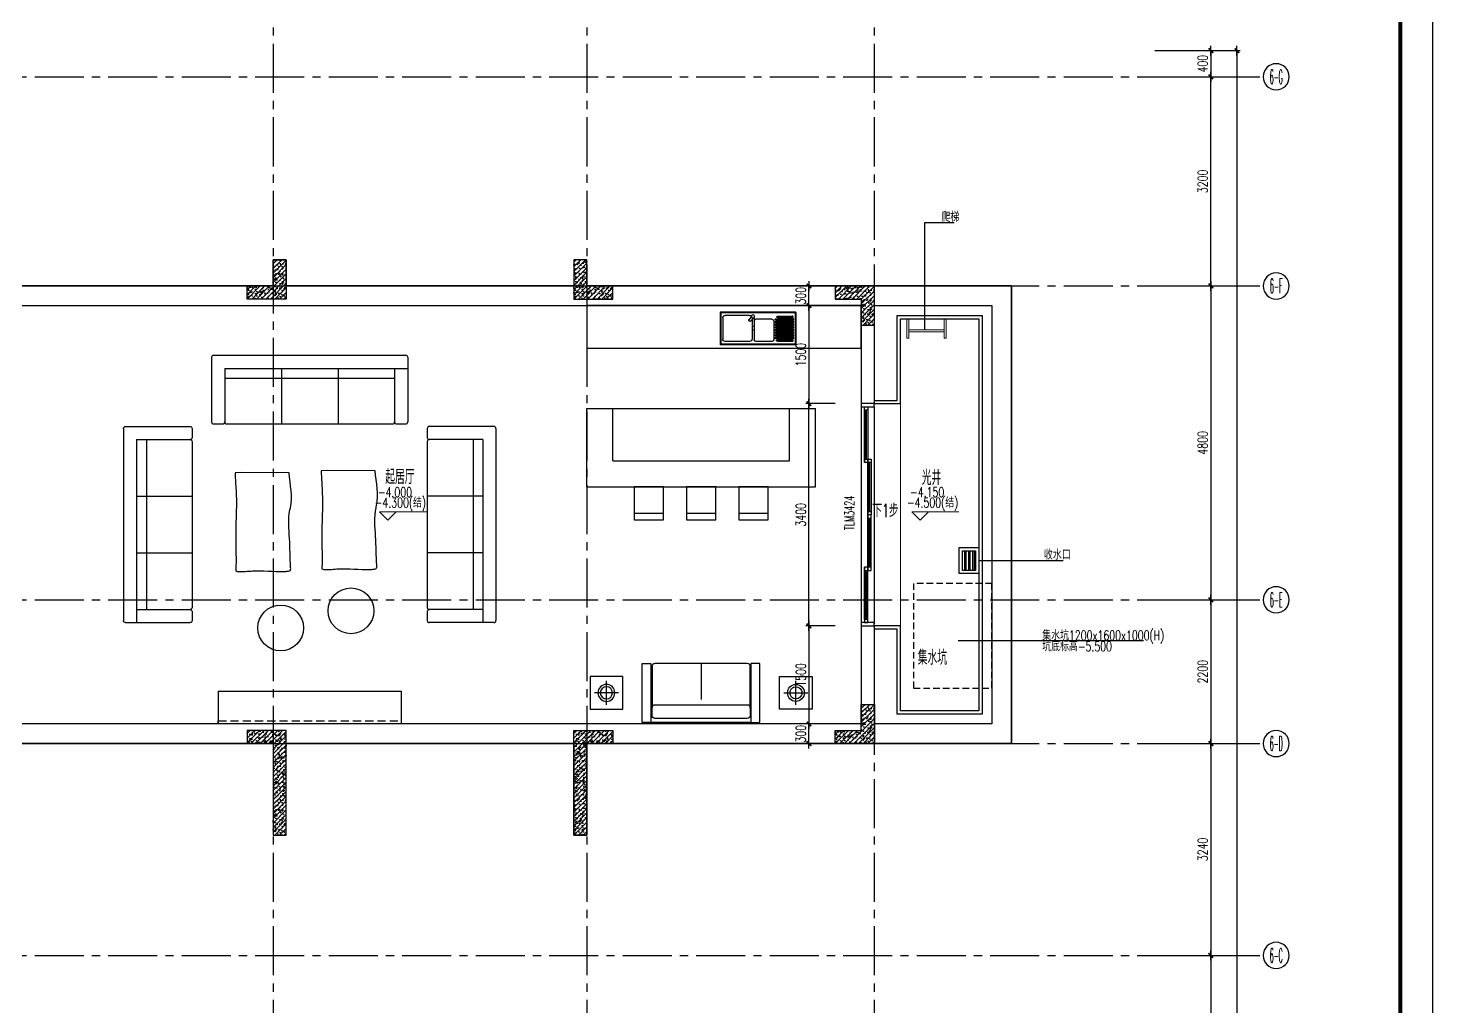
# Model space of a CAD drawing. Extents: x -395226 to -176901, y -140672 to 68263.
# Drawn here: x -374675 to -353176, y 41292 to 56265 of the extents above; entities that cross this region are included whole.
import ezdxf
from ezdxf.enums import TextEntityAlignment as Align

# ---------------------------------------------------------------- set-up
doc = ezdxf.new("R2010")
doc.units = 0
doc.header["$LTSCALE"] = 1000
doc.header["$MEASUREMENT"] = 0
for name, pattern in [('ACAD_ISO08W100', [36, 24, -3, 6, -3]), ('Plans$0$CENTER2', [1.125, 0.75, -0.125, 0.125, -0.125]), ('Plans$0$HIDDEN', [0.375, 0.25, -0.125]), ('Plans$0$HIDDEN2', [0.1875, 0.125, -0.0625])]:
    doc.linetypes.add(name, pattern=pattern)
doc.layers.get('0').update_dxf_attribs({"linetype": 'CONTINUOUS'})
doc.layers.get('Defpoints').update_dxf_attribs({"linetype": 'CONTINUOUS'})
for name, color, linetype in [('A-AXIS', 3, 'CONTINUOUS'), ('A-AXIS-TEXT', 7, 'CONTINUOUS'), ('A-COLUMN', 1, 'CONTINUOUS'), ('A-COLUMN-hatch', 252, 'CONTINUOUS'), ('A-DIM', 201, 'CONTINUOUS'), ('A-DOTE', 8, 'ACAD_ISO08W100'), ('A-FIN-GRAN', 34, 'CONTINUOUS'), ('A-FUR', 251, 'CONTINUOUS'), ('A-NOTE', 150, 'CONTINUOUS'), ('A-PUB-DIM', 3, 'CONTINUOUS'), ('A-RAIN', 6, 'CONTINUOUS'), ('A-TEXT-CN', 31, 'CONTINUOUS'), ('A-WALL', 2, 'CONTINUOUS'), ('A-WINDOW', 4, 'CONTINUOUS'), ('A-WINDOW-TEXT', 93, 'CONTINUOUS'), ('Plans$0$Grid', 9, 'Plans$0$CENTER2'), ('图框', 7, 'CONTINUOUS')]:
    doc.layers.add(name, color=color, linetype=linetype)
doc.layers.add('A-LEVEL', color=135, linetype='CONTINUOUS', lineweight=0)
doc.layers.add('A-STAIR', color=30, linetype='CONTINUOUS', lineweight=0)
doc.styles.add('_HZTXT', font='tjromans.shx', dxfattribs={"width": 0.7, "bigfont": 'tjhztxt.shx'})
doc.styles.add('COMPLEX', font='COMPLEX')
doc.styles.add('DIM_FONT', font='SIMPLEX', dxfattribs={"width": 0.7, "bigfont": 'GBCBIG'})
doc.styles.add('PRC-S', font='tjromans.shx', dxfattribs={"width": 0.7, "bigfont": 'tjhztxt.shx'})
doc.styles.add('TJHZTXT', font='tjromans.shx', dxfattribs={"width": 0.8, "bigfont": 'tjhztxt.shx'})
doc.styles.add('zjz', font='tjromans.shx', dxfattribs={"width": 0.7, "height": 500, "bigfont": 'tjhztxt.shx'})
doc.dimstyles.new('DIM100', dxfattribs={"dimscale": 100, "dimtxt": 3, "dimasz": 0.01, "dimexe": 1, "dimexo": 1, "dimgap": 1, "dimtad": 1, "dimdec": 0, "dimzin": 0, "dimdsep": 46, "dimtxsty": 'DIM_FONT', "dimblk1": '_DIMX', "dimblk2": '_DIMX', "dimsah": 1, "dimcen": 0.01, "dimclrd": 256, "dimclre": 256, "dimclrt": 7, "dimadec": 0, "dimazin": 0, "dimtfac": 1, "dimtdec": 0, "dimtix": 1, "dimtmove": 2, "dimatfit": 3, "dimldrblk": '_DIMX', "dimfxl": 0, "dimtolj": 1, "dimtzin": 5, "dimarcsym": 0})

# ---------------------------------------------------------------- blocks, each defined once
blk = doc.blocks.new('_DIMX')
blk.add_line((-150, 0), (150, 0))
at = {"const_width": 50}
blk.add_lwpolyline([(-70, -70), (70, 70)], dxfattribs=at)
blk = doc.blocks.new('*D490')
at = {"layer": 'A-PUB-DIM', "lineweight": -2}
for p, q in [((7251, 16240), (7852, 16240)), ((7802, 16239), (7802, 11440)), ((7251, 11440), (7852, 11440))]:
    blk.add_line(p, q, dxfattribs=at)
at = {"layer": 'Defpoints', "color": 0}
for p in [(7201, 16240), (7201, 11440), (7802, 11440)]:
    blk.add_point(p, dxfattribs=at)
at = {"layer": 'A-PUB-DIM', "lineweight": -2, "xscale": 0.5, "yscale": 0.5, "zscale": 0.5}
for p, rotation in [((7802, 16240), 90), ((7802, 11440), 270)]:
    blk.add_blockref('_DIMX', p, dxfattribs=dict(at, rotation=rotation))
at = {"layer": 'A-PUB-DIM', "insert": (7677, 13840), "char_height": 150, "attachment_point": 5, "rotation": 90, "style": 'DIM_FONT'}
blk.add_mtext('\\A1;4800', dxfattribs=at)
blk = doc.blocks.new('*D491')
at = {"layer": 'A-PUB-DIM', "lineweight": -2}
for p, q in [((7251, 11440), (7852, 11440)), ((7802, 11439), (7802, 9240)), ((7251, 9240), (7852, 9240))]:
    blk.add_line(p, q, dxfattribs=at)
at = {"layer": 'Defpoints', "color": 0}
for p in [(7201, 11440), (7201, 9240), (7802, 9240)]:
    blk.add_point(p, dxfattribs=at)
at = {"layer": 'A-PUB-DIM', "lineweight": -2, "xscale": 0.5, "yscale": 0.5, "zscale": 0.5}
for p, rotation in [((7802, 11440), 90), ((7802, 9240), 270)]:
    blk.add_blockref('_DIMX', p, dxfattribs=dict(at, rotation=rotation))
at = {"layer": 'A-PUB-DIM', "insert": (7677, 10340), "char_height": 150, "attachment_point": 5, "rotation": 90, "style": 'DIM_FONT'}
blk.add_mtext('\\A1;2200', dxfattribs=at)
blk = doc.blocks.new('*D492')
at = {"layer": 'A-PUB-DIM', "lineweight": -2}
for p, q in [((7251, 9240), (7852, 9240)), ((7802, 9239), (7802, 6001)), ((7251, 6000), (7852, 6000))]:
    blk.add_line(p, q, dxfattribs=at)
at = {"layer": 'Defpoints', "color": 0}
for p in [(7201, 9240), (7201, 6000), (7802, 6000)]:
    blk.add_point(p, dxfattribs=at)
at = {"layer": 'A-PUB-DIM', "lineweight": -2, "xscale": 0.5, "yscale": 0.5, "zscale": 0.5}
for p, rotation in [((7802, 9240), 90), ((7802, 6000), 270)]:
    blk.add_blockref('_DIMX', p, dxfattribs=dict(at, rotation=rotation))
at = {"layer": 'A-PUB-DIM', "insert": (7677, 7620), "char_height": 150, "attachment_point": 5, "rotation": 90, "style": 'DIM_FONT'}
blk.add_mtext('\\A1;3240', dxfattribs=at)
blk = doc.blocks.new('*D493')
at = {"layer": 'A-PUB-DIM', "lineweight": -2}
for p, q in [((7251, 6000), (7852, 6000)), ((7802, 6000), (7802, -2399)), ((7251, -2400), (7852, -2400))]:
    blk.add_line(p, q, dxfattribs=at)
at = {"layer": 'Defpoints', "color": 0}
for p in [(7201, 6000), (7201, -2400), (7802, -2400)]:
    blk.add_point(p, dxfattribs=at)
at = {"layer": 'A-PUB-DIM', "lineweight": -2, "xscale": 0.5, "yscale": 0.5, "zscale": 0.5}
for p, rotation in [((7802, 6000), 90), ((7802, -2400), 270)]:
    blk.add_blockref('_DIMX', p, dxfattribs=dict(at, rotation=rotation))
at = {"layer": 'A-PUB-DIM', "insert": (7677, 1800), "char_height": 150, "attachment_point": 5, "rotation": 90, "style": 'DIM_FONT'}
blk.add_mtext('\\A1;8400', dxfattribs=at)
blk = doc.blocks.new('*D495')
at = {"layer": 'A-PUB-DIM', "lineweight": -2}
for p, q in [((6943, 19840), (8252, 19840)), ((8202, 19840), (8202, -10799)), ((6943, -10800), (8252, -10800))]:
    blk.add_line(p, q, dxfattribs=at)
at = {"layer": 'Defpoints', "color": 0}
for p in [(6893, 19840), (6893, -10800), (8202, -10800)]:
    blk.add_point(p, dxfattribs=at)
at = {"layer": 'A-PUB-DIM', "lineweight": -2, "xscale": 0.5, "yscale": 0.5, "zscale": 0.5}
for p, rotation in [((8202, 19840), 90), ((8202, -10800), 270)]:
    blk.add_blockref('_DIMX', p, dxfattribs=dict(at, rotation=rotation))
at = {"layer": 'A-PUB-DIM', "insert": (8077, 4520), "char_height": 150, "attachment_point": 5, "rotation": 90, "style": 'DIM_FONT'}
blk.add_mtext('\\A1;30640', dxfattribs=at)
blk = doc.blocks.new('_AXISO')
blk.add_circle((0, 0), 0.5)
at = {"layer": 'A-AXIS-TEXT', "style": 'COMPLEX', "width": 1.041667}
blk.add_attdef('A', text='', height=0.56, dxfattribs=at).set_placement((-0.25, -0.28), (0.25, -0.28), align=Align.FIT)
blk = doc.blocks.new('*D503')
at = {"layer": 'A-PUB-DIM', "lineweight": -2}
for p, q in [((7251, 19440), (7852, 19440)), ((7802, 16240), (7802, 19439)), ((7251, 16240), (7852, 16240))]:
    blk.add_line(p, q, dxfattribs=at)
at = {"layer": 'Defpoints', "color": 0}
for p in [(7201, 19440), (7802, 19440), (7201, 16240)]:
    blk.add_point(p, dxfattribs=at)
at = {"layer": 'A-PUB-DIM', "lineweight": -2, "xscale": 0.5, "yscale": 0.5, "zscale": 0.5}
for p, rotation in [((7802, 19440), 90), ((7802, 16240), 270)]:
    blk.add_blockref('_DIMX', p, dxfattribs=dict(at, rotation=rotation))
at = {"layer": 'A-PUB-DIM', "insert": (7677, 17840), "char_height": 150, "attachment_point": 5, "rotation": 90, "style": 'DIM_FONT'}
blk.add_mtext('\\A1;3200', dxfattribs=at)
blk = doc.blocks.new('*D506')
at = {"layer": 'A-PUB-DIM', "lineweight": -2}
for p, q in [((7251, 19840), (7852, 19840)), ((7802, 19840), (7802, 19440)), ((7251, 19440), (7852, 19440))]:
    blk.add_line(p, q, dxfattribs=at)
at = {"layer": 'Defpoints', "color": 0}
for p in [(7201, 19840), (7201, 19440), (7802, 19440)]:
    blk.add_point(p, dxfattribs=at)
at = {"layer": 'A-PUB-DIM', "lineweight": -2, "xscale": 0.5, "yscale": 0.5, "zscale": 0.5}
for p, rotation in [((7802, 19840), 90), ((7802, 19440), 270)]:
    blk.add_blockref('_DIMX', p, dxfattribs=dict(at, rotation=rotation))
at = {"layer": 'A-PUB-DIM', "insert": (7677, 19640), "char_height": 150, "attachment_point": 5, "rotation": 90, "style": 'DIM_FONT'}
blk.add_mtext('\\A1;400', dxfattribs=at)
blk = doc.blocks.new('Plans$0$A$C1BBB47EB')
for p, q in [((0, -50), (0, 0)), ((0, 0), (850, 0)), ((800, 0), (0, 0)), ((50, 0), (50, -50)), ((800, -50), (800, 0)), ((850, 0), (850, -50)), ((850, -50), (0, -50)), ((50, -18), (800, -18)), ((50, -32), (800, -32)), ((850, -50), (800, -50))]:
    blk.add_line(p, q)
blk = doc.blocks.new('Plans$0$A$C7D013BD0')
for p, q in [((3350, 0), (50, 0)), ((3350, -200), (50, -200))]:
    blk.add_line(p, q)
for points in [[(50, -200), (50, 0), (0, 0), (0, -200), (50, -200)], [(3400, -200), (3400, 0), (3350, 0), (3350, -200), (3400, -200)]]:
    blk.add_lwpolyline(points)
at = {"xscale": -1}
for p in [(900, -50), (1700, -100)]:
    blk.add_blockref('Plans$0$A$C1BBB47EB', p, dxfattribs=at)
for p in [(1700, -100), (2500, -50)]:
    blk.add_blockref('Plans$0$A$C1BBB47EB', p)
blk = doc.blocks.new('Plans$0$A$C1116257C')
at = {"elevation": -2}
blk.add_lwpolyline([(-506, -281), (220, -288), (320, -281)], dxfattribs=at)
blk.add_open_spline([(320, -281, -2), (320, -256, -2), (317, -145, -2), (287, 192, -2), (326, 678, -2), (302, 1032, -2), (310, 1224, -2), (202, 1234, -2), (-14, 1200, -2), (-284, 1234, -2), (-474, 1225, -2), (-509, 1219, -2), (-526, 1209, -2), (-531, 1189, -2), (-518, 1027, -2), (-521, 725, -2), (-485, 414, -2), (-568, 90, -2), (-518, -102, -2), (-506, -281, -2)], degree=3, knots=[1837.916348, 1837.916348, 1837.916348, 1837.916348, 1914.047772, 2169.195469, 2857.57556, 3322.670614, 3339.291623, 3361.174162, 3593.630179, 4069.843568, 4132.889164, 4159.467675, 4179.145101, 4186.463521, 4220.918846, 4665.219288, 5100.531664, 5134.067264, 5667.655054, 5667.655054, 5667.655054, 5667.655054])
blk = doc.blocks.new('Plans$0$A$C7EB31F7E')
for p, q in [((-1296, 2075), (-1296, 1935)), ((-276, 2105), (-1266, 2105)), ((-246, 2075), (-246, -865)), ((-1296, 1875), (-1296, -665)), ((-446, 1905), (-1266, 1905)), ((-596, 1905), (-596, -695)), ((-446, 1905), (-446, -895)), ((-596, 1038), (-1296, 1038)), ((-446, 1038), (-596, 1038)), ((-596, 171), (-1296, 171)), ((-446, 171), (-596, 171)), ((-1296, -725), (-1296, -865)), ((-446, -695), (-1266, -695)), ((-276, -895), (-1266, -895))]:
    blk.add_line(p, q)
for centre, start, end in [((-1266, 2075), 90, 180), ((-276, 2075), 0, 90), ((-1266, 1935), 180, 270), ((-1266, 1875), 90, 180), ((-1266, -665), 180, 270), ((-1266, -725), 90, 180), ((-1266, -865), 180, 270), ((-276, -865), 270, 0)]:
    blk.add_arc(centre, 30, start, end)
blk = doc.blocks.new('Plans$0$A$C539A1996')
for p, q in [((-2020, -579), (-2020, 321)), ((-490, -579), (-490, 321)), ((-2020, 173), (-2011, 173)), ((-508, 173), (-490, 173)), ((-1260, -579), (-1260, -30)), ((-2011, -534), (-2020, -534))]:
    blk.add_line(p, q)
for points in [[(-490, 321), (-2155, 321), (-2155, -579), (-2020, -579)], [(-2020, 321), (-355, 321), (-355, -579), (-490, -579)], [(-508, -534), (-490, -534)]]:
    blk.add_lwpolyline(points)
blk.add_lwpolyline([(-2011, 97), (-2011, 215, -0.414214), (-1966, 260), (-553, 260, -0.414214), (-508, 215), (-508, 97, -0.414214), (-553, 52), (-1966, 52, -0.414214)], format="xyb", close=True)
blk.add_lwpolyline([(-2011, 97), (-2011, -534, 0.414214), (-1966, -579), (-553, -579, 0.414214), (-508, -534), (-508, 97)], format="xyb")
blk = doc.blocks.new('Plans$0$bedside_lamp')
for p, q in [((156075, 2667), (156075, 3033)), ((155892, 2850), (156258, 2850))]:
    blk.add_line(p, q)
for radius in [129, 93]:
    blk.add_circle((156075, 2850), radius)
blk = doc.blocks.new('Plans$0$A$C9182')
for p, q in [((4, 501), (4, 2)), ((4, 501), (1164, 501)), ((14, 481), (14, 22)), ((24, 491), (1144, 491)), ((282, 438), (59, 438)), ((685, 435), (723, 386)), ((714, 452), (1084, 452)), ((1154, 481), (1154, 22)), ((1164, 501), (1164, 2)), ((309, 398), (51, 398)), ((309, 378), (51, 378)), ((309, 358), (51, 358)), ((309, 358), (51, 358)), ((309, 338), (51, 338)), ((309, 338), (51, 338)), ((309, 318), (51, 318)), ((309, 298), (51, 298)), ((309, 278), (51, 278)), ((309, 258), (51, 258)), ((309, 238), (51, 238)), ((309, 218), (51, 218)), ((282, 418), (59, 418)), ((344, 364), (344, 80)), ((372, 392), (616, 392)), ((644, 364), (644, 80)), ((645, 415), (645, 239)), ((645, 280), (675, 280)), ((660, 410), (692, 369)), ((674, 233), (674, 92)), ((675, 391), (675, 239)), ((1124, 412), (1124, 92)), ((4, 2), (1164, 2)), ((24, 12), (1144, 12)), ((309, 198), (51, 198)), ((309, 178), (51, 178)), ((309, 158), (51, 158)), ((309, 138), (51, 138)), ((309, 118), (51, 118)), ((309, 98), (51, 98)), ((285, 78), (61, 78)), ((285, 58), (61, 58)), ((372, 52), (616, 52)), ((714, 52), (1084, 52))]:
    blk.add_line(p, q)
for points in [[(59, 418, -0.065503), (53, 419, -0.078222), (48, 421, -0.107176), (45, 425, -0.143429), (44, 428, -0.143429), (45, 432, -0.107176), (48, 435, -0.078222), (53, 438, -0.065503), (59, 438, -0.065503)], [(282, 418, 0.065503), (288, 419, 0.078222), (293, 421, 0.107176), (296, 425, 0.143429), (297, 428, 0.143429), (296, 432, 0.107176), (293, 435, 0.078222), (288, 438, 0.065503), (282, 438, 0.065503)], [(51, 378, -0.065503), (45, 379, -0.078222), (40, 381, -0.107176), (37, 385, -0.143429), (36, 388, -0.143429), (37, 392, -0.107176), (40, 395, -0.078222), (45, 398, -0.065503), (51, 398, -0.065503)], [(51, 338, -0.065503), (45, 339, -0.078222), (40, 341, -0.107176), (37, 345, -0.143429), (36, 348, -0.143429), (37, 352, -0.107176), (40, 355, -0.078222), (45, 358, -0.065503), (51, 358, -0.065503)], [(51, 338, -0.065503), (45, 339, -0.078222), (40, 341, -0.107176), (37, 345, -0.143429), (36, 348, -0.143429), (37, 352, -0.107176), (40, 355, -0.078222), (45, 358, -0.065503), (51, 358, -0.065503)], [(51, 298, -0.065503), (45, 299, -0.078222), (40, 301, -0.107176), (37, 305, -0.143429), (36, 308, -0.143429), (37, 312, -0.107176), (40, 315, -0.078222), (45, 318, -0.065503), (51, 318, -0.065503)], [(51, 258, -0.065503), (45, 259, -0.078222), (40, 261, -0.107176), (37, 265, -0.143429), (36, 268, -0.143429), (37, 272, -0.107176), (40, 275, -0.078222), (45, 278, -0.065503), (51, 278, -0.065503)], [(51, 218, -0.065503), (45, 219, -0.078222), (40, 221, -0.107176), (37, 225, -0.143429), (36, 228, -0.143429), (37, 232, -0.107176), (40, 235, -0.078222), (45, 238, -0.065503), (51, 238, -0.065503)], [(309, 378, 0.065503), (315, 379, 0.078222), (319, 381, 0.107176), (323, 385, 0.143429), (324, 388, 0.143429), (323, 392, 0.107176), (319, 395, 0.078222), (315, 398, 0.065503), (309, 398, 0.065503)], [(309, 338, 0.065503), (315, 339, 0.078222), (319, 341, 0.107176), (323, 345, 0.143429), (324, 348, 0.143429), (323, 352, 0.107176), (319, 355, 0.078222), (315, 358, 0.065503), (309, 358, 0.065503)], [(309, 338, 0.065503), (315, 339, 0.078222), (319, 341, 0.107176), (323, 345, 0.143429), (324, 348, 0.143429), (323, 352, 0.107176), (319, 355, 0.078222), (315, 358, 0.065503), (309, 358, 0.065503)], [(309, 298, 0.065503), (315, 299, 0.078222), (319, 301, 0.107176), (323, 305, 0.143429), (324, 308, 0.143429), (323, 312, 0.107176), (319, 315, 0.078222), (315, 318, 0.065503), (309, 318, 0.065503)], [(309, 258, 0.065503), (315, 259, 0.078222), (319, 261, 0.107176), (323, 265, 0.143429), (324, 268, 0.143429), (323, 272, 0.107176), (319, 275, 0.078222), (315, 278, 0.065503), (309, 278, 0.065503)], [(309, 218, 0.065503), (315, 219, 0.078222), (319, 221, 0.107176), (323, 225, 0.143429), (324, 228, 0.143429), (323, 232, 0.107176), (319, 235, 0.078222), (315, 238, 0.065503), (309, 238, 0.065503)], [(51, 178, -0.065503), (45, 179, -0.078222), (40, 181, -0.107176), (37, 185, -0.143429), (36, 188, -0.143429), (37, 192, -0.107176), (40, 195, -0.078222), (45, 198, -0.065503), (51, 198, -0.065503)], [(51, 138, -0.065503), (45, 139, -0.078222), (40, 141, -0.107176), (37, 145, -0.143429), (36, 148, -0.143429), (37, 152, -0.107176), (40, 155, -0.078222), (45, 158, -0.065503), (51, 158, -0.065503)], [(51, 98, -0.065503), (45, 99, -0.078222), (40, 101, -0.107176), (37, 105, -0.143429), (36, 108, -0.143429), (37, 112, -0.107176), (40, 115, -0.078222), (45, 118, -0.065503), (51, 118, -0.065503)], [(61, 58, -0.065503), (54, 59, -0.078222), (50, 61, -0.107176), (46, 65, -0.143429), (45, 68, -0.143429), (46, 72, -0.107176), (50, 75, -0.078222), (54, 78, -0.065503), (61, 78, -0.065503)], [(285, 58, 0.065503), (291, 59, 0.078222), (296, 61, 0.107176), (299, 65, 0.143429), (300, 68, 0.143429), (299, 72, 0.107176), (296, 75, 0.078222), (291, 78, 0.065503), (285, 78, 0.065503)], [(309, 178, 0.065503), (315, 179, 0.078222), (319, 181, 0.107176), (323, 185, 0.143429), (324, 188, 0.143429), (323, 192, 0.107176), (319, 195, 0.078222), (315, 198, 0.065503), (309, 198, 0.065503)], [(309, 138, 0.065503), (315, 139, 0.078222), (319, 141, 0.107176), (323, 145, 0.143429), (324, 148, 0.143429), (323, 152, 0.107176), (319, 155, 0.078222), (315, 158, 0.065503), (309, 158, 0.065503)], [(309, 98, 0.065503), (315, 99, 0.078222), (319, 101, 0.107176), (323, 105, 0.143429), (324, 108, 0.143429), (323, 112, 0.107176), (319, 115, 0.078222), (315, 118, 0.065503), (309, 118, 0.065503)]]:
    blk.add_lwpolyline(points, format="xyb")
blk.add_circle((660, 435), 25)
for centre, radius, start, end in [((24, 481), 10, 90, 180), ((714, 412), 40, 90, 136.9438), ((1084, 412), 40, 0, 90), ((1144, 481), 10, 0, 90), ((372, 364), 28, 90, 180), ((616, 364), 28, 0, 90), ((660, 239), 15, 180, 0), ((708, 378), 17.8, 208.592, 28.592), ((24, 22), 10, 180, 270), ((372, 80), 28, 180, 270), ((616, 80), 28, 270, 0), ((714, 92), 40, 180, 270), ((1084, 92), 40, 270, 0), ((1144, 22), 10, 270, 0)]:
    blk.add_arc(centre, radius, start, end)
blk = doc.blocks.new('Plans$0$CL')
for p, q in [((-300, -112.5), (-300, -412.5)), ((-270, -112.5), (-270, -412.5)), ((270, -112.5), (270, -412.5)), ((300, -112.5), (300, -412.5)), ((-300, -412.5), (-270, -412.5)), ((-270, -282.5), (270, -282.5)), ((-270, -312.5), (270, -312.5)), ((270, -412.5), (300, -412.5))]:
    blk.add_line(p, q)
blk = doc.blocks.new('A$C27EA7CCC')
at = {"layer": 'A-LEVEL', "linetype": 'ByBlock'}
blk.add_lwpolyline([(1018, 509), (509, 0), (0, 509), (2880, 509)], dxfattribs=at)
at = {"layer": 'A-LEVEL', "style": 'zjz', "width": 0.7}
for tag, p in [('-6.000（建筑）', (3635, 1346)), ('-6.300（结构）', (3635, 645))]:
    blk.add_attdef(tag, text='', height=600, dxfattribs=at).set_placement(p, align=Align.RIGHT)
blk = doc.blocks.new('Columes_-1F')
at = {"layer": 'A-COLUMN-hatch'}
h = blk.add_hatch(dxfattribs=at)
h.set_pattern_fill('钢筋混凝土', color=256, scale=20, style=0)
h.set_pattern_definition([(45, (1570.62, 26840), (-35.3553, 35.3553), []), (50, (1570.62, 26840), (143.452, -12.55), [15, -165]), (355, (1570.62, 26840), (-27.75, 150.438), [12, -132]), (100.451, (1582.57, 26838.95), (115.702, 137.888), [12.748, -140.228]), (46.184, (1570.62, 26880), (213.45, -33.104), [22.5, -247.5]), (96.636, (1588.4, 26877.24), (186.93, 194.824), [19.12, -210.343]), (351.184, (1570.62, 26880), (186.93, 194.824), [18, -198]), (21, (1590.62, 26870), (119.381, -80.524), [15, -165]), (326, (1590.62, 26870), (48.663, 145.03), [12, -132]), (71.451, (1600.57, 26863.29), (168.045, 64.506), [12.748, -140.228]), (37.5, (1570.62, 26840), (2.432, 66.5788), [0, -130.4, 0, -134, 0, -132.5]), (7.5, (1570.62, 26840), (52.614, 78.8823), [0, -76.4, 0, -127.4, 0, -50.5]), (327.5, (1526.02, 26840), (106.7645, -4.511), [0, -50, 0, -156, 0, -207]), (317.5, (1506.02, 26840), (116.637, 20.021), [0, -65, 0, -103.6, 0, -147])])
h.paths.add_polyline_path([(2171, 27440), (2171, 26840), (1571, 26840), (1571, 27040), (1971, 27040), (1971, 27440)])
h = blk.add_hatch(dxfattribs=at)
h.set_pattern_fill('钢筋混凝土', color=256, scale=20, style=0)
h.set_pattern_definition([(45, (6570.62, 26840), (-35.3553, 35.3553), []), (50, (6570.62, 26840), (143.452, -12.55), [15, -165]), (355, (6570.62, 26840), (-27.75, 150.438), [12, -132]), (100.451, (6582.57, 26838.95), (115.702, 137.888), [12.748, -140.228]), (46.184, (6570.62, 26880), (213.45, -33.104), [22.5, -247.5]), (96.636, (6588.4, 26877.24), (186.93, 194.824), [19.12, -210.343]), (351.184, (6570.62, 26880), (186.93, 194.824), [18, -198]), (21, (6590.62, 26870), (119.381, -80.524), [15, -165]), (326, (6590.62, 26870), (48.663, 145.03), [12, -132]), (71.451, (6600.57, 26863.29), (168.045, 64.506), [12.748, -140.228]), (37.5, (6570.62, 26840), (2.432, 66.5788), [0, -130.4, 0, -134, 0, -132.5]), (7.5, (6570.62, 26840), (52.614, 78.8823), [0, -76.4, 0, -127.4, 0, -50.5]), (327.5, (6526.02, 26840), (106.7645, -4.511), [0, -50, 0, -156, 0, -207]), (317.5, (6506.02, 26840), (116.637, 20.021), [0, -65, 0, -103.6, 0, -147])])
h.paths.add_polyline_path([(6571, 27440), (6571, 26840), (7171, 26840), (7171, 27040), (6771, 27040), (6771, 27440)])
h = blk.add_hatch(dxfattribs=at)
h.set_pattern_fill('钢筋混凝土', color=256, scale=20, style=0)
h.set_pattern_definition([(45, (10570.62, 26440), (-35.3553, 35.3553), []), (50, (10570.62, 26440), (143.452, -12.55), [15, -165]), (355, (10570.62, 26440), (-27.75, 150.438), [12, -132]), (100.451, (10582.57, 26438.95), (115.702, 137.888), [12.748, -140.228]), (46.184, (10570.62, 26480), (213.45, -33.104), [22.5, -247.5]), (96.636, (10588.4, 26477.24), (186.93, 194.824), [19.12, -210.343]), (351.184, (10570.62, 26480), (186.93, 194.824), [18, -198]), (21, (10590.62, 26470), (119.381, -80.524), [15, -165]), (326, (10590.62, 26470), (48.663, 145.03), [12, -132]), (71.451, (10600.57, 26463.29), (168.045, 64.506), [12.748, -140.228]), (37.5, (10570.62, 26440), (2.432, 66.5788), [0, -130.4, 0, -134, 0, -132.5]), (7.5, (10570.62, 26440), (52.614, 78.8823), [0, -76.4, 0, -127.4, 0, -50.5]), (327.5, (10526.02, 26440), (106.7645, -4.511), [0, -50, 0, -156, 0, -207]), (317.5, (10506.02, 26440), (116.637, 20.021), [0, -65, 0, -103.6, 0, -147])])
h.paths.add_polyline_path([(11171, 26440), (11171, 27040), (10571, 27040), (10571, 26840), (10971, 26840), (10971, 26440)])
h = blk.add_hatch(dxfattribs=at)
h.set_pattern_fill('钢筋混凝土', color=256, scale=20, style=0)
h.set_pattern_definition([(45, (10570.62, 20040), (-35.3553, 35.3553), []), (50, (10570.62, 20040), (143.452, -12.55), [15, -165]), (355, (10570.62, 20040), (-27.75, 150.438), [12, -132]), (100.451, (10582.57, 20038.95), (115.702, 137.888), [12.748, -140.228]), (46.184, (10570.62, 20080), (213.45, -33.104), [22.5, -247.5]), (96.636, (10588.4, 20077.24), (186.93, 194.824), [19.12, -210.343]), (351.184, (10570.62, 20080), (186.93, 194.824), [18, -198]), (21, (10590.62, 20070), (119.381, -80.524), [15, -165]), (326, (10590.62, 20070), (48.663, 145.03), [12, -132]), (71.451, (10600.57, 20063.29), (168.045, 64.506), [12.748, -140.228]), (37.5, (10570.62, 20040), (2.432, 66.5788), [0, -130.4, 0, -134, 0, -132.5]), (7.5, (10570.62, 20040), (52.614, 78.8823), [0, -76.4, 0, -127.4, 0, -50.5]), (327.5, (10526.02, 20040), (106.7645, -4.511), [0, -50, 0, -156, 0, -207]), (317.5, (10506.02, 20040), (116.637, 20.021), [0, -65, 0, -103.6, 0, -147])])
h.paths.add_polyline_path([(11171, 20640), (11171, 20040), (10571, 20040), (10571, 20240), (10971, 20240), (10971, 20640)])
h = blk.add_hatch(dxfattribs=at)
h.set_pattern_fill('钢筋混凝土', color=256, scale=20, style=0)
h.set_pattern_definition([(45, (1570.62, 18640), (-35.3553, 35.3553), []), (50, (1570.62, 18640), (143.452, -12.5504), [15, -165]), (355, (1570.62, 18640), (-27.75, 150.438), [12, -132]), (100.451, (1582.57, 18638.95), (115.702, 137.888), [12.748, -140.228]), (46.184, (1570.62, 18680), (213.448, -33.104), [22.5, -247.5]), (96.636, (1588.4, 18677.24), (186.933, 194.824), [19.122, -210.343]), (351.184, (1570.62, 18680), (186.932, 194.824), [18, -198]), (21, (1590.62, 18670), (119.381, -80.524), [15, -165]), (326, (1590.62, 18670), (48.663, 145.03), [12, -132]), (71.451, (1600.57, 18663.29), (168.045, 64.506), [12.748, -140.228]), (37.5, (1570.62, 18640), (2.432, 66.5788), [0, -130.4, 0, -134, 0, -132.5]), (7.5, (1570.62, 18640), (52.614, 78.8823), [0, -76.4, 0, -127.4, 0, -50.5]), (327.5, (1526.02, 18640), (106.7645, -4.511), [0, -50, 0, -156, 0, -207]), (317.5, (1506.02, 18640), (116.637, 20.021), [0, -65, 0, -103.6, 0, -147])])
h.paths.add_polyline_path([(2171, 18640), (2171, 20240), (1571, 20240), (1571, 20040), (1971, 20040), (1971, 18640)])
h = blk.add_hatch(dxfattribs=at)
h.set_pattern_fill('钢筋混凝土', color=256, scale=20, style=0)
h.set_pattern_definition([(45, (6570.62, 18640), (-35.3553, 35.3553), []), (50, (6570.62, 18640), (143.452, -12.5504), [15, -165]), (355, (6570.62, 18640), (-27.75, 150.438), [12, -132]), (100.451, (6582.57, 18638.95), (115.702, 137.888), [12.748, -140.228]), (46.184, (6570.62, 18680), (213.448, -33.104), [22.5, -247.5]), (96.636, (6588.4, 18677.24), (186.933, 194.824), [19.122, -210.343]), (351.184, (6570.62, 18680), (186.932, 194.824), [18, -198]), (21, (6590.62, 18670), (119.381, -80.524), [15, -165]), (326, (6590.62, 18670), (48.663, 145.03), [12, -132]), (71.451, (6600.57, 18663.29), (168.045, 64.506), [12.748, -140.228]), (37.5, (6570.62, 18640), (2.432, 66.5788), [0, -130.4, 0, -134, 0, -132.5]), (7.5, (6570.62, 18640), (52.614, 78.8823), [0, -76.4, 0, -127.4, 0, -50.5]), (327.5, (6526.02, 18640), (106.7645, -4.511), [0, -50, 0, -156, 0, -207]), (317.5, (6506.02, 18640), (116.637, 20.021), [0, -65, 0, -103.6, 0, -147])])
h.paths.add_polyline_path([(6571, 18640), (6571, 20240), (7171, 20240), (7171, 20040), (6771, 20040), (6771, 18640)])
for points in [[(2171, 27440), (2171, 26840), (1571, 26840), (1571, 27040), (1971, 27040), (1971, 27440)], [(6571, 27440), (6571, 26840), (7171, 26840), (7171, 27040), (6771, 27040), (6771, 27440)], [(11171, 26440), (11171, 27040), (10571, 27040), (10571, 26840), (10971, 26840), (10971, 26440)], [(11171, 26440), (11171, 27040), (10571, 27040), (10571, 26840), (10971, 26840), (10971, 26440)], [(11171, 20640), (11171, 20040), (10571, 20040), (10571, 20240), (10971, 20240), (10971, 20640)], [(2171, 18640), (2171, 20240), (1571, 20240), (1571, 20040), (1971, 20040), (1971, 18640)], [(6571, 18640), (6571, 20240), (7171, 20240), (7171, 20040), (6771, 20040), (6771, 18640)]]:
    blk.add_lwpolyline(points, close=True)
blk = doc.blocks.new('TJAD_TK_A0')
at = {"layer": '图框'}
blk.add_line((2162, 399.3), (973, 399.3), dxfattribs=at)
at = {"layer": '图框', "const_width": 1.2}
blk.add_lwpolyline([(2152, -431.7), (2152, 389.3), (998, 389.3), (998, -431.7)], close=True, dxfattribs=at)
blk = doc.blocks.new('TK-A0')
at = {"layer": '图框', "xscale": 50, "yscale": 50, "zscale": 50, "rotation": 270}
blk.add_blockref('TJAD_TK_A0', (1060, 108100), dxfattribs=at)
blk = doc.blocks.new('*D1036')
at = {"layer": 'A-DIM', "lineweight": -2}
for p, q in [((-362324, 47120), (-362774, 47120)), ((-362724, 47119), (-362724, 45620)), ((-362324, 45620), (-362774, 45620))]:
    blk.add_line(p, q, dxfattribs=at)
at = {"layer": 'Defpoints', "color": 0}
for p in [(-362274, 47120), (-362724, 45620), (-362274, 45620)]:
    blk.add_point(p, dxfattribs=at)
at = {"layer": 'A-DIM', "lineweight": -2, "xscale": 0.5, "yscale": 0.5, "zscale": 0.5}
for p, rotation in [((-362724, 47120), 90), ((-362724, 45620), 270)]:
    blk.add_blockref('_DIMX', p, dxfattribs=dict(at, rotation=rotation))
at = {"layer": 'A-DIM', "insert": (-362849, 46370), "char_height": 150, "attachment_point": 5, "rotation": 90, "style": 'DIM_FONT'}
blk.add_mtext('\\A1;1500', dxfattribs=at)
blk = doc.blocks.new('*D1037')
at = {"layer": 'A-DIM', "lineweight": -2}
for p, q in [((-362324, 50520), (-362774, 50520)), ((-362724, 47120), (-362724, 50519)), ((-362324, 47120), (-362774, 47120))]:
    blk.add_line(p, q, dxfattribs=at)
at = {"layer": 'Defpoints', "color": 0}
for p in [(-362724, 50520), (-362274, 50520), (-362274, 47120)]:
    blk.add_point(p, dxfattribs=at)
at = {"layer": 'A-DIM', "lineweight": -2, "xscale": 0.5, "yscale": 0.5, "zscale": 0.5}
for p, rotation in [((-362724, 50520), 90), ((-362724, 47120), 270)]:
    blk.add_blockref('_DIMX', p, dxfattribs=dict(at, rotation=rotation))
at = {"layer": 'A-DIM', "insert": (-362849, 48820), "char_height": 150, "attachment_point": 5, "rotation": 90, "style": 'DIM_FONT'}
blk.add_mtext('\\A1;3400', dxfattribs=at)
blk = doc.blocks.new('*D1038')
at = {"layer": 'A-DIM', "lineweight": -2}
for p, q in [((-362324, 52020), (-362774, 52020)), ((-362724, 52019), (-362724, 50520)), ((-362324, 50520), (-362774, 50520))]:
    blk.add_line(p, q, dxfattribs=at)
at = {"layer": 'Defpoints', "color": 0}
for p in [(-362274, 52020), (-362724, 50520), (-362274, 50520)]:
    blk.add_point(p, dxfattribs=at)
at = {"layer": 'A-DIM', "lineweight": -2, "xscale": 0.5, "yscale": 0.5, "zscale": 0.5}
for p, rotation in [((-362724, 52020), 90), ((-362724, 50520), 270)]:
    blk.add_blockref('_DIMX', p, dxfattribs=dict(at, rotation=rotation))
at = {"layer": 'A-DIM', "insert": (-362849, 51270), "char_height": 150, "attachment_point": 5, "rotation": 90, "style": 'DIM_FONT'}
blk.add_mtext('\\A1;1500', dxfattribs=at)
blk = doc.blocks.new('*D1039')
at = {"layer": 'A-DIM', "lineweight": -2}
for p, q in [((-362324, 52320), (-362774, 52320)), ((-362724, 52320), (-362724, 52321)), ((-362724, 52020), (-362724, 52320)), ((-362324, 52020), (-362774, 52020)), ((-362724, 52019), (-362724, 52019))]:
    blk.add_line(p, q, dxfattribs=at)
at = {"layer": 'Defpoints', "color": 0}
for p in [(-362724, 52320), (-362274, 52320), (-362274, 52020)]:
    blk.add_point(p, dxfattribs=at)
at = {"layer": 'A-DIM', "lineweight": -2, "xscale": 0.5, "yscale": 0.5, "zscale": 0.5}
for p, rotation in [((-362724, 52320), 270), ((-362724, 52020), 90)]:
    blk.add_blockref('_DIMX', p, dxfattribs=dict(at, rotation=rotation))
at = {"layer": 'A-DIM', "insert": (-362849, 52170), "char_height": 150, "attachment_point": 5, "rotation": 90, "style": 'DIM_FONT'}
blk.add_mtext('\\A1;300', dxfattribs=at)
blk = doc.blocks.new('*D1040')
at = {"layer": 'A-DIM', "lineweight": -2}
for p, q in [((-362324, 45620), (-362774, 45620)), ((-362724, 45620), (-362724, 45621)), ((-362724, 45320), (-362724, 45620)), ((-362324, 45320), (-362774, 45320)), ((-362724, 45319), (-362724, 45319))]:
    blk.add_line(p, q, dxfattribs=at)
at = {"layer": 'Defpoints', "color": 0}
for p in [(-362724, 45620), (-362274, 45620), (-362274, 45320)]:
    blk.add_point(p, dxfattribs=at)
at = {"layer": 'A-DIM', "lineweight": -2, "xscale": 0.5, "yscale": 0.5, "zscale": 0.5}
for p, rotation in [((-362724, 45620), 270), ((-362724, 45320), 90)]:
    blk.add_blockref('_DIMX', p, dxfattribs=dict(at, rotation=rotation))
at = {"layer": 'A-DIM', "insert": (-362849, 45470), "char_height": 150, "attachment_point": 5, "rotation": 90, "style": 'DIM_FONT'}
blk.add_mtext('\\A1;300', dxfattribs=at)
blk = doc.blocks.new('Grid')
at = {"layer": 'Plans$0$Grid', "color": 8}
for p, q in [((-6548.2, 23320), (-6548.2, -15380)), ((-1748.2, 23320), (-1748.2, -15380)), ((2651.8, 23320), (2651.8, -15380)), ((-28198.2, 19440), (8601.8, 19440)), ((-28198.2, 16240), (8601.8, 16240)), ((-28198.2, 11440), (8601.8, 11440)), ((-28198.2, 9240), (8601.8, 9240)), ((-28198.2, 6000), (8601.8, 6000))]:
    blk.add_line(p, q, dxfattribs=at)
at = {"layer": 'A-AXIS'}
ref = blk.add_blockref('_AXISO', (8801.8, 19440), dxfattribs=dict(at, xscale=-400.0000000232831, yscale=399.9999999941792, zscale=400))
ref.add_attrib('A', '6-G', dxfattribs={"layer": 'A-AXIS-TEXT', "height": 224, "style": 'COMPLEX', "width": 0.287528}).set_placement((8705.5, 19328), (8901.8, 19328), align=Align.FIT)
ref = blk.add_blockref('_AXISO', (8801.8, 16240), dxfattribs=dict(at, xscale=-400.0000000232831, yscale=399.9999999941792, zscale=400))
ref.add_attrib('A', '6-F', dxfattribs={"layer": 'A-AXIS-TEXT', "height": 224, "style": 'COMPLEX', "width": 0.296803}).set_placement((8705.5, 16128), (8901.8, 16128), align=Align.FIT)
ref = blk.add_blockref('_AXISO', (8801.8, 11440), dxfattribs=dict(at, xscale=-400.0000000232831, yscale=399.9999999941792, zscale=400))
ref.add_attrib('A', '6-E', dxfattribs={"layer": 'A-AXIS-TEXT', "height": 224, "style": 'COMPLEX', "width": 0.296803}).set_placement((8705.5, 11328), (8901.8, 11328), align=Align.FIT)
ref = blk.add_blockref('_AXISO', (8801.8, 9240), dxfattribs=dict(at, xscale=-400.0000000232831, yscale=399.9999999941792, zscale=400))
ref.add_attrib('A', '6-D', dxfattribs={"layer": 'A-AXIS-TEXT', "height": 224, "style": 'COMPLEX', "width": 0.292092}).set_placement((8705.5, 9128), (8901.8, 9128), align=Align.FIT)
ref = blk.add_blockref('_AXISO', (8801.8, 6000), dxfattribs=dict(at, xscale=-400.0000000232831, yscale=399.9999999941792, zscale=400))
ref.add_attrib('A', '6-C', dxfattribs={"layer": 'A-AXIS-TEXT', "height": 224, "style": 'COMPLEX', "width": 0.301669}).set_placement((8705.5, 5888), (8901.8, 5888), align=Align.FIT)
at = {"layer": 'A-PUB-DIM'}
for base, p1, p2, angle, picture, middle in [((8201.8, -10800), (6893.4, 19840), (6893.4, -10800), 90, '*D495', (8076.8, 4520)), ((7801.8, 19440), (7201.1, 19840), (7201.1, 19440), 90, '*D506', (7676.8, 19640)), ((7801.8, 19440), (7201.1, 16240), (7201.1, 19440), 270, '*D503', (7676.8, 17840)), ((7801.8, 11440), (7201.1, 16240), (7201.1, 11440), 90, '*D490', (7676.8, 13840)), ((7801.8, 9240), (7201.1, 11440), (7201.1, 9240), 90, '*D491', (7676.8, 10340)), ((7801.8, 6000), (7201.1, 9240), (7201.1, 6000), 90, '*D492', (7676.8, 7620)), ((7801.8, -2400), (7201.1, 6000), (7201.1, -2400), 90, '*D493', (7676.8, 1800))]:
    dim = blk.add_linear_dim(base=base, p1=p1, p2=p2, angle=angle, dimstyle='DIM100', override={"dimscale": 50, "dimclrt": 256}, dxfattribs=at)
    dim.commit()
    dim.dimension.update_dxf_attribs({"geometry": picture, "text_midpoint": middle})

msp = doc.modelspace()

# ---------------------------------------------------------------- hatches: boundary and pattern name
at = {"layer": 'A-RAIN'}
h = msp.add_hatch(dxfattribs=at)
h.set_pattern_fill('STEEL', color=256, scale=500, angle=225, style=0)
h.set_pattern_definition([(270, (-289965.01, 176144.1), (62.5, -3e-14), []), (270, (-289942.913, 176122), (62.5, -3e-14), [])])
h.paths.add_polyline_path([(-360374.2, 47969.8), (-360374.2, 48269.8), (-360174.2, 48269.8), (-360174.2, 47969.8)])

# ---------------------------------------------------------------- linework, layer by layer
at = {"layer": 'A-FIN-GRAN'}
for points in [[(-361724.2, 50569.8), (-361374.2, 50569.8), (-361374.2, 51869.8), (-360074.2, 51869.8), (-360074.2, 45769.8), (-361374.2, 45769.8), (-361374.2, 47069.8), (-361724.2, 47069.8)], [(-361724.2, 50519.8), (-361324.2, 50519.8), (-361324.2, 51819.8), (-361324.2, 51819.8), (-361324.2, 51819.8), (-360124.2, 51819.8), (-360124.2, 45819.8), (-361324.2, 45819.8), (-361324.2, 45819.8), (-361324.2, 47119.8), (-361724.2, 47119.8)]]:
    msp.add_lwpolyline(points, dxfattribs=at)
at = {"layer": 'A-FUR'}
for p, q in [((-366124.2, 50444.8), (-362624.2, 50444.8)), ((-366124.2, 49244.8), (-366124.2, 50444.8)), ((-365724.2, 49644.8), (-365724.2, 50444.8)), ((-363024.2, 49644.8), (-363024.2, 50444.8)), ((-362624.2, 49244.8), (-362624.2, 50444.8)), ((-365724.2, 49644.8), (-363024.2, 49644.8)), ((-366124.2, 49244.8), (-362624.2, 49244.8)), ((-365399.2, 48844.8), (-364949.2, 48844.8)), ((-364599.2, 48844.8), (-364149.2, 48844.8)), ((-363799.2, 48844.8), (-363349.2, 48844.8)), ((-371765.5, 46119.8), (-368965.5, 46119.8)), ((-371765.5, 46119.8), (-371765.5, 45619.8)), ((-368965.5, 46119.8), (-368965.5, 45619.8))]:
    msp.add_line(p, q, dxfattribs=at)
for points in [[(-366124.2, 51369.8), (-361924.2, 51369.8), (-361924.2, 52019.8), (-366124.2, 52019.8)], [(-364949.2, 48744.8), (-364949.2, 49244.8), (-365399.2, 49244.8), (-365399.2, 48744.8)], [(-364149.2, 48744.8), (-364149.2, 49244.8), (-364599.2, 49244.8), (-364599.2, 48744.8)], [(-363349.2, 48744.8), (-363349.2, 49244.8), (-363799.2, 49244.8), (-363799.2, 48744.8)], [(-366074.2, 46344.8), (-366074.2, 45844.8), (-365574.2, 45844.8), (-365574.2, 46344.8)], [(-362674.2, 46344.8), (-362674.2, 45844.8), (-363174.2, 45844.8), (-363174.2, 46344.8)]]:
    msp.add_lwpolyline(points, close=True, dxfattribs=at)
at = {"layer": 'A-FUR', "linetype": 'Plans$0$HIDDEN2'}
msp.add_lwpolyline([(-368965.5, 45669.8), (-368965.5, 45619.8), (-371765.5, 45619.8), (-371765.5, 45669.8)], close=True, dxfattribs=at)
at = {"layer": 'A-FUR'}
for centre in [(-369734, 47351.1), (-370809.5, 47088.9)]:
    msp.add_circle(centre, 350, dxfattribs=at)
at = {"layer": 'A-NOTE'}
for points in [[(-360948.9, 51649.8), (-360948.9, 53289.9), (-360501, 53289.9)], [(-360124.2, 48119.8), (-360124.2, 48119.8), (-358833.5, 48119.8)], [(-357605.3, 46891.3), (-359245.7, 46891.3), (-360439, 46891.3)]]:
    msp.add_lwpolyline(points, dxfattribs=at)
at = {"layer": 'A-RAIN'}
msp.add_lwpolyline([(-360424.2, 47919.8), (-360424.2, 48319.8), (-360124.2, 48319.8), (-360124.2, 47919.8)], close=True, dxfattribs=at)
msp.add_lwpolyline([(-360374.2, 47969.8), (-360374.2, 48269.8), (-360174.2, 48269.8), (-360174.2, 47969.8), (-360374.2, 47969.8)], dxfattribs=at)
at = {"layer": 'A-RAIN', "linetype": 'Plans$0$HIDDEN', "ltscale": 0.4}
msp.add_lwpolyline([(-359924.2, 46169.8), (-359924.2, 47769.8), (-361124.2, 47769.8), (-361124.2, 46169.8)], close=True, dxfattribs=at)
at = {"layer": 'A-STAIR'}
msp.add_line((-361324.2, 50519.8), (-361324.2, 47119.8), dxfattribs=at)
at = {"layer": 'A-STAIR', "linetype": 'Continuous', "lineweight": 13}
msp.add_lwpolyline([(-361511.7, 48697, 0, 0, 0), (-361511.7, 48697, 0, 0, 0), (-361261.7, 48697, 40, 0, 0), (-361111.7, 48697, 0, 0, 0)], format="xyseb", dxfattribs=at)
at = {"layer": 'A-WALL'}
for p, q in [((-375324.2, 52319.8), (-370924.2, 52319.8)), ((-370724.2, 52319.8), (-366324.2, 52319.8)), ((-366124.2, 52319.8), (-359624.2, 52319.8)), ((-359624.2, 52319.8), (-359624.2, 45319.8)), ((-361924.2, 52119.8), (-361924.2, 50519.8)), ((-375024.2, 52019.8), (-361924.2, 52019.8)), ((-361724.2, 52019.8), (-361724.2, 50519.8)), ((-361724.2, 52019.8), (-359924.2, 52019.8)), ((-359924.2, 52019.8), (-359924.2, 45619.8)), ((-361924.2, 47119.8), (-361924.2, 45619.8)), ((-361724.2, 47119.8), (-361724.2, 45519.8)), ((-361924.2, 45619.8), (-375124.2, 45619.8)), ((-359924.2, 45619.8), (-361724.2, 45619.8)), ((-370924.2, 45319.8), (-375024.2, 45319.8)), ((-366324.2, 45319.8), (-370724.2, 45319.8)), ((-359624.2, 45319.8), (-366124.2, 45319.8))]:
    msp.add_line(p, q, dxfattribs=at)
at = {"layer": 'Defpoints', "color": 6}
msp.add_lwpolyline([(-375024.2, 45319.8), (-370924.2, 45319.8), (-370924.2, 43919.8), (-370724.2, 43919.8), (-370724.2, 45319.8), (-366324.2, 45319.8), (-366324.2, 43919.8), (-366124.2, 43919.8), (-366124.2, 45319.8), (-365724.2, 45319.8), (-359624.2, 45319.8), (-359624.2, 52319.8), (-366124.2, 52319.8), (-366124.2, 52719.8), (-366324.2, 52719.8), (-366324.2, 52319.8), (-370724.2, 52319.8), (-370724.2, 52719.8), (-370924.2, 52719.8), (-370924.2, 52319.8), (-375324.2, 52319.8)], dxfattribs=at)

# ---------------------------------------------------------------- block references
msp.add_blockref('TK-A0', (-374200.7, 8812.9))
at = {"layer": 'A-COLUMN'}
msp.add_blockref('Columes_-1F', (-372894.8, 25279.8), dxfattribs=at)
at = {"layer": 'A-DOTE'}
msp.add_blockref('Grid', (-364376, 36079.8), dxfattribs=at)
at = {"layer": 'A-FUR', "xscale": -1}
for name, p in [('Plans$0$A$C9182', (-362920.5, 51418.2)), ('Plans$0$A$C7EB31F7E', (-373461.1, 48065.1))]:
    msp.add_blockref(name, p, dxfattribs=at)
at = {"layer": 'A-FUR'}
for name, p, rotation in [('Plans$0$A$C7EB31F7E', (-369760.8, 51505.4), 90), ('Plans$0$A$C1116257C', (-371185.9, 49179.2, 3.7), 180), ('Plans$0$A$C1116257C', (-369868.3, 49210.9), 180), ('Plans$0$A$C539A1996', (-365633.9, 45965.8), 180)]:
    msp.add_blockref(name, p, dxfattribs=dict(at, rotation=rotation))
for name, p in [('Plans$0$A$C7EB31F7E', (-367269.9, 48065.1)), ('Plans$0$bedside_lamp', (-518998.8, 43244.8))]:
    msp.add_blockref(name, p, dxfattribs=at)
at = {"layer": 'A-FUR', "extrusion": (0, 0, -1), "zscale": -1}
msp.add_blockref('Plans$0$bedside_lamp', (209749.7, 43244.8), dxfattribs=at)
at = {"layer": 'A-LEVEL', "linetype": 'ByBlock'}
ref = msp.add_blockref('A$C27EA7CCC', (-369294.7, 48738.6), dxfattribs=dict(at, xscale=0.25, yscale=0.25, zscale=0.25))
ref.add_attrib('-6.300（结构）', '-4.000', dxfattribs={"height": 150, "style": '_HZTXT', "width": 0.7}).set_placement((-368798.8, 49089.8), align=Align.RIGHT)
ref.add_attrib('-6.000（建筑）', '-4.300(结)', dxfattribs={"height": 150, "style": 'TJHZTXT', "width": 0.7}).set_placement((-368584.8, 48931), align=Align.RIGHT)
ref = msp.add_blockref('A$C27EA7CCC', (-361149.8, 48738.6), dxfattribs=dict(at, xscale=0.25, yscale=0.25, zscale=0.25))
ref.add_attrib('-6.300（结构）', '-4.150', dxfattribs={"height": 150, "style": '_HZTXT', "width": 0.7}).set_placement((-360653.9, 49089.8), align=Align.RIGHT)
ref.add_attrib('-6.000（建筑）', '-4.500(结)', dxfattribs={"height": 150, "style": 'TJHZTXT', "width": 0.7}).set_placement((-360439.8, 48931), align=Align.RIGHT)
at = {"layer": 'A-STAIR', "xscale": -1}
msp.add_blockref('Plans$0$CL', (-360924.2, 51932.3), dxfattribs=at)
at = {"layer": 'A-WINDOW', "rotation": 90}
msp.add_blockref('Plans$0$A$C7D013BD0', (-361924.2, 47119.8), dxfattribs=at)

# ---------------------------------------------------------------- texts
at = {"layer": 'A-NOTE', "style": 'PRC-S', "width": 0.7}
for s, rotation, p in [('爬梯', 0.00001, (-360697.5, 53300.4)), ('收水口', 360, (-359128.8, 48133.1)), ('集水坑1200x1600x1000(H) ', 0, (-359155, 46899.3)), ('坑底标高-5.500', 0, (-359155, 46732.1))]:
    msp.add_text(s, height=150, rotation=rotation, dxfattribs=at).set_placement(p)
at = {"layer": 'A-TEXT-CN', "style": 'PRC-S', "width": 0.7}
for s, p in [('起居厅', (-369208.5, 49288.4)), ('光井', (-360998.9, 49274.8)), ('集水坑', (-361059.6, 46524.2))]:
    msp.add_text(s, height=225, dxfattribs=at).set_placement(p)
at = {"layer": 'A-TEXT-CN', "linetype": 'Continuous', "lineweight": 13, "style": 'PRC-S', "width": 0.6}
msp.add_text('下1步', height=200, dxfattribs=at).set_placement((-361755.5, 48785.3))
at = {"layer": 'A-WINDOW-TEXT', "style": '_HZTXT', "oblique": 0.6, "width": 0.6}
msp.add_text('TLM3424', height=150, rotation=90, dxfattribs=at).set_placement((-362031, 48582.2))

# ---------------------------------------------------------------- dimensions: what is measured, and where the dimension line sits
at = {"layer": 'A-DIM'}
for p1, p2, distance, picture, middle in [((-362274.2, 52019.8), (-362274.2, 52319.8), 450, '*D1039', (-362849.2, 52169.8)), ((-362274.2, 52019.8), (-362274.2, 50519.8), -450, '*D1038', (-362849.2, 51269.8)), ((-362274.2, 47119.8), (-362274.2, 50519.8), 450, '*D1037', (-362849.2, 48819.8)), ((-362274.2, 47119.8), (-362274.2, 45619.8), -450, '*D1036', (-362849.2, 46369.8)), ((-362274.2, 45319.8), (-362274.2, 45619.8), 450, '*D1040', (-362849.2, 45469.8))]:
    dim = msp.add_aligned_dim(p1=p1, p2=p2, distance=distance, dimstyle='DIM100', override={"dimscale": 50, "dimclrt": 256}, dxfattribs=at)
    dim.commit()
    dim.dimension.update_dxf_attribs({"geometry": picture, "text_midpoint": middle})

doc.saveas('drawing.dxf')
